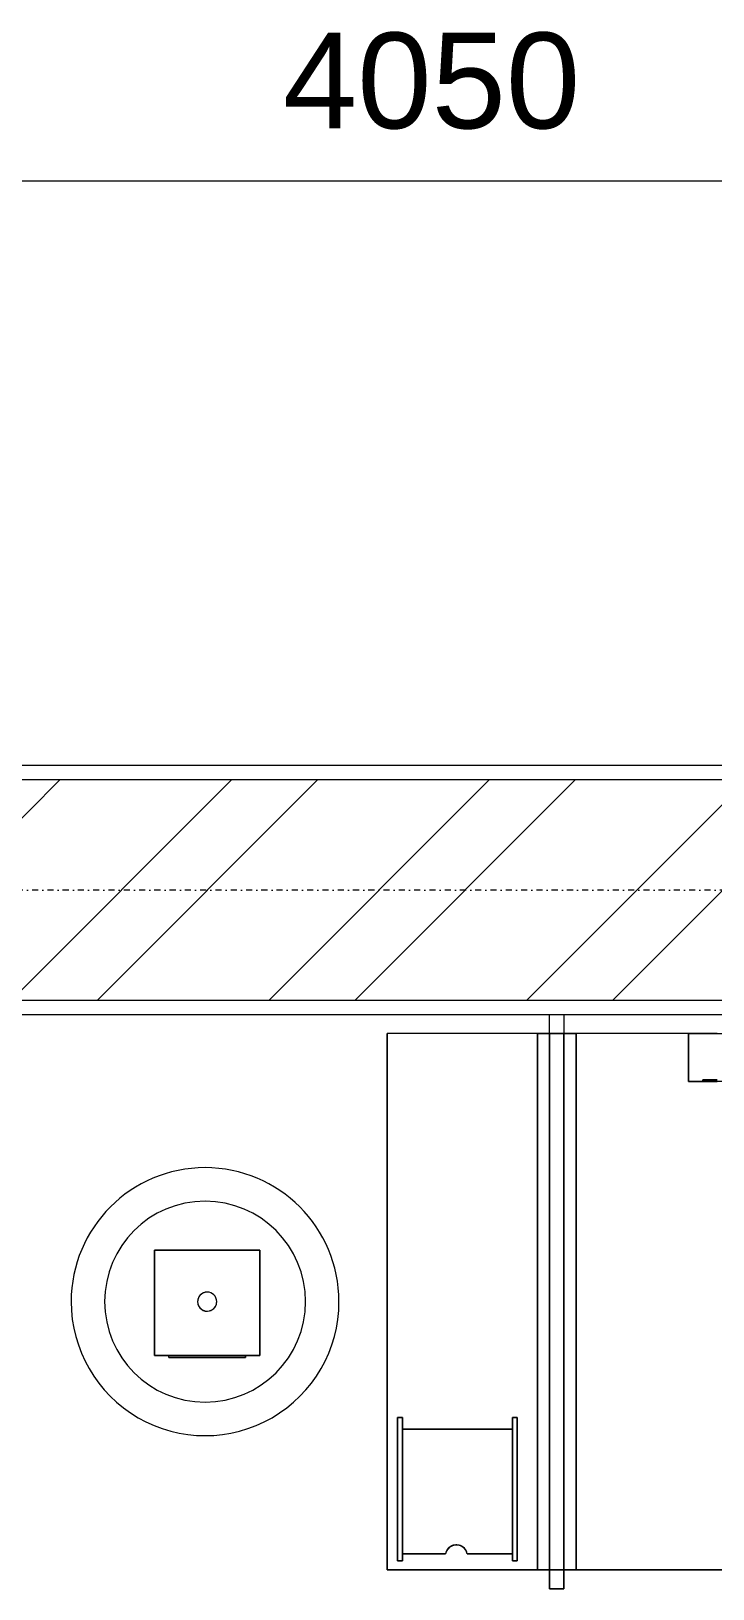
# Model space of a CAD drawing. Header units: millimetres. Extents: x -20313 to 13390, y -15775 to 12805.
# Drawn here: x -10978 to -10265, y 5478 to 7106 of the extents above; entities that cross this region are included whole.
import ezdxf

# ---------------------------------------------------------------- set-up
doc = ezdxf.new("R2010")
doc.units = ezdxf.units.MM
doc.linetypes.add('Dash dot', pattern=[15.875, 6.35, -4.7625, 0, -4.7625])
for name, color, linetype, lineweight in [('A-ANNO-DIMS', 211, 'Continuous', 9), ('A-ANNO-DIMS-100', 211, 'Continuous', 9), ('A-WALL', 113, 'Continuous', 5), ('A-WALL-PATT', 111, 'Continuous', 18), ('I-FURN', 30, 'Continuous', 5), ('I-WALL', 2, 'Continuous', 5), ('S-GRID', 1, 'Continuous', 9)]:
    doc.layers.add(name, color=color, linetype=linetype, lineweight=lineweight)
doc.styles.add('Arial_3', font='arial.ttf', dxfattribs={"height": 100})
doc.dimstyles.new('Arial_1_0', dxfattribs={"dimscale": 304.8, "dimtxt": 102.02594, "dimasz": 0.328084, "dimexe": 0.328084, "dimexo": 0.0625, "dimgap": 0.082021, "dimtad": 1, "dimdec": 0, "dimzin": 0, "dimdsep": 46, "dimtxsty": 'Arial_3', "dimblk1": 'OBLIQUE', "dimblk2": 'OBLIQUE', "dimsah": 1, "dimcen": 0.09, "dimdle": 0.328084, "dimazin": 0, "dimtfac": 1, "dimtdec": 4, "dimtix": 1, "dimtmove": 0, "dimatfit": 3, "dimfxl": 0.492126, "dimfxlon": 1, "dimtvp": 1, "dimtolj": 1, "dimtzin": 0, "dimarcsym": 2})

# ---------------------------------------------------------------- blocks, each defined once
blk = doc.blocks.new('plasma_screen_with_full_home_theatre_system_4277 - plasma_screen_with_full_home_theatre_system_4277-V10-01_First floor')
at = {"layer": 'I-FURN', "color": 10}
for p, q in [((695, 300), (680, 300)), ((680, -300), (680, 300)), ((680, 300), (680, 280)), ((680, 300), (695, 300)), ((695, 300), (695, -300)), ((695, 280), (695, 300)), ((680, 280), (-680, 280)), ((-680, 280), (680, 280)), ((667.3, 280), (-667.2, 280)), ((-667.2, 280), (667.3, 280)), ((680, 280), (667.3, 280)), ((667.3, 280), (680, 280)), ((667.3, 280), (667.3, -280)), ((667.3, -280), (667.3, 280)), ((667.3, 280), (680, 280)), ((680, 280), (667.3, 280)), ((667.3, 280), (667.3, -280)), ((667.3, -280), (667.3, 280)), ((667.3, 280), (680, 280)), ((680, 280), (667.3, 280)), ((695, 280), (680, 280)), ((680, 280), (695, 280)), ((680, 280), (695, 280)), ((695, 280), (680, 280)), ((680, 280), (695, 280)), ((695, 280), (680, 280)), ((695, 280), (680, 280)), ((680, 280), (695, 280)), ((680, 280), (680, -280)), ((680, 280), (695, 280)), ((695, 280), (680, 280)), ((707.8, 280), (695, 280)), ((695, 280), (707.8, 280)), ((695, 280), (707.8, 280)), ((707.8, 280), (695, 280)), ((695, 280), (707.8, 280)), ((707.8, 280), (695, 280)), ((865, 280), (695, 280)), ((695, 280), (865, 280)), ((695, -280), (695, 280)), ((865, 280), (707.8, 280)), ((707.8, 280), (865, 280)), ((707.8, 280), (707.8, -280)), ((707.8, -280), (707.8, 280)), ((707.8, 280), (707.8, -280)), ((707.8, -280), (707.8, 280)), ((865, 280), (865, -280)), ((865, -280), (865, 280)), ((865, 280), (865, -280)), ((865, -280), (865, 280)), ((733.9, 270.8), (728.9, 270.8)), ((728.9, 270.8), (728.9, 121.1)), ((728.9, 121.1), (728.9, 270.8)), ((728.9, 270.8), (733.9, 270.8)), ((733.9, 121.1), (733.9, 270.8)), ((733.9, 270.8), (733.9, 263.3)), ((781.1, 263.3), (733.9, 263.3)), ((733.9, 263.3), (733.9, 133.3)), ((733.9, 133.3), (733.9, 263.3)), ((733.9, 263.3), (781.1, 263.3)), ((781.1, 263.3), (733.9, 263.3)), ((733.9, 263.3), (733.9, 133.3)), ((733.9, 133.3), (733.9, 263.3)), ((733.9, 263.3), (781.1, 263.3)), ((781.1, 263.3), (733.9, 263.3)), ((733.9, 263.3), (733.9, 133.3)), ((733.9, 133.3), (733.9, 263.3)), ((733.9, 263.3), (781.1, 263.3)), ((781.1, 263.3), (733.9, 263.3)), ((733.9, 263.3), (733.9, 133.3)), ((733.9, 133.3), (733.9, 263.3)), ((733.9, 263.3), (781.1, 263.3)), ((781.1, 263.3), (733.9, 263.3)), ((733.9, 263.3), (733.9, 133.3)), ((733.9, 133.3), (733.9, 263.3)), ((733.9, 263.3), (781.1, 263.3)), ((781.1, 263.3), (733.9, 263.3)), ((733.9, 263.3), (733.9, 133.3)), ((733.9, 133.3), (733.9, 263.3)), ((733.9, 263.3), (781.1, 263.3)), ((781.1, 263.3), (733.9, 263.3)), ((733.9, 263.3), (733.9, 133.3)), ((733.9, 133.3), (733.9, 263.3)), ((733.9, 263.3), (781.1, 263.3)), ((781.1, 263.3), (733.9, 263.3)), ((733.9, 263.3), (733.9, 133.3)), ((733.9, 133.3), (733.9, 263.3)), ((733.9, 263.3), (781.1, 263.3)), ((781.1, 263.3), (733.9, 263.3)), ((733.9, 263.3), (733.9, 133.3)), ((733.9, 133.3), (733.9, 263.3)), ((733.9, 263.3), (781.1, 263.3)), ((781.1, 263.3), (733.9, 263.3)), ((733.9, 263.3), (733.9, 133.3)), ((733.9, 133.3), (733.9, 263.3)), ((733.9, 263.3), (781.1, 263.3)), ((781.1, 263.3), (733.9, 263.3)), ((733.9, 263.3), (733.9, 133.3)), ((733.9, 133.3), (733.9, 263.3)), ((733.9, 263.3), (781.1, 263.3)), ((781.1, 263.3), (733.9, 263.3)), ((733.9, 263.3), (733.9, 133.3)), ((733.9, 133.3), (733.9, 263.3)), ((733.9, 263.3), (781.1, 263.3)), ((781.1, 263.3), (733.9, 263.3)), ((733.9, 263.3), (733.9, 133.3)), ((733.9, 133.3), (733.9, 263.3)), ((733.9, 263.3), (781.1, 263.3)), ((781.1, 263.3), (733.9, 263.3)), ((733.9, 263.3), (733.9, 133.3)), ((733.9, 133.3), (733.9, 263.3)), ((733.9, 263.3), (781.1, 263.3)), ((781.1, 263.3), (733.9, 263.3)), ((733.9, 263.3), (733.9, 133.3)), ((733.9, 133.3), (733.9, 263.3)), ((733.9, 263.3), (781.1, 263.3)), ((781.1, 263.3), (733.9, 263.3)), ((733.9, 263.3), (733.9, 133.3)), ((733.9, 133.3), (733.9, 263.3)), ((733.9, 263.3), (781.1, 263.3)), ((733.9, 263.3), (733.9, 133.3)), ((848.9, 263.3), (803.9, 263.3)), ((803.9, 263.3), (848.9, 263.3)), ((848.9, 263.3), (803.9, 263.3)), ((803.9, 263.3), (848.9, 263.3)), ((848.9, 263.3), (803.9, 263.3)), ((803.9, 263.3), (848.9, 263.3)), ((848.9, 263.3), (803.9, 263.3)), ((803.9, 263.3), (848.9, 263.3)), ((848.9, 263.3), (803.9, 263.3)), ((803.9, 263.3), (848.9, 263.3)), ((848.9, 263.3), (803.9, 263.3)), ((803.9, 263.3), (848.9, 263.3)), ((848.9, 263.3), (803.9, 263.3)), ((803.9, 263.3), (848.9, 263.3)), ((848.9, 263.3), (803.9, 263.3)), ((803.9, 263.3), (848.9, 263.3)), ((848.9, 263.3), (803.9, 263.3)), ((803.9, 263.3), (848.9, 263.3)), ((848.9, 263.3), (803.9, 263.3)), ((803.9, 263.3), (848.9, 263.3)), ((848.9, 263.3), (803.9, 263.3)), ((803.9, 263.3), (848.9, 263.3)), ((848.9, 263.3), (803.9, 263.3)), ((803.9, 263.3), (848.9, 263.3)), ((848.9, 263.3), (803.9, 263.3)), ((803.9, 263.3), (848.9, 263.3)), ((848.9, 263.3), (803.9, 263.3)), ((803.9, 263.3), (848.9, 263.3)), ((848.9, 263.3), (803.9, 263.3)), ((803.9, 263.3), (848.9, 263.3)), ((848.9, 263.3), (803.9, 263.3)), ((803.9, 263.3), (848.9, 263.3)), ((853.9, 270.8), (848.9, 270.8)), ((848.9, 270.8), (848.9, 121.1)), ((848.9, 263.3), (848.9, 270.8)), ((848.9, 270.8), (853.9, 270.8)), ((848.9, 133.3), (848.9, 263.3)), ((848.9, 263.3), (848.9, 133.3)), ((848.9, 133.3), (848.9, 263.3)), ((848.9, 263.3), (848.9, 133.3)), ((848.9, 133.3), (848.9, 263.3)), ((848.9, 263.3), (848.9, 133.3)), ((848.9, 133.3), (848.9, 263.3)), ((848.9, 263.3), (848.9, 133.3)), ((848.9, 133.3), (848.9, 263.3)), ((848.9, 263.3), (848.9, 133.3)), ((848.9, 133.3), (848.9, 263.3)), ((848.9, 263.3), (848.9, 133.3)), ((848.9, 133.3), (848.9, 263.3)), ((848.9, 263.3), (848.9, 133.3)), ((848.9, 133.3), (848.9, 263.3)), ((848.9, 263.3), (848.9, 133.3)), ((848.9, 133.3), (848.9, 263.3)), ((848.9, 263.3), (848.9, 133.3)), ((848.9, 133.3), (848.9, 263.3)), ((848.9, 263.3), (848.9, 133.3)), ((848.9, 133.3), (848.9, 263.3)), ((848.9, 263.3), (848.9, 133.3)), ((848.9, 133.3), (848.9, 263.3)), ((848.9, 263.3), (848.9, 133.3)), ((848.9, 133.3), (848.9, 263.3)), ((848.9, 263.3), (848.9, 133.3)), ((848.9, 133.3), (848.9, 263.3)), ((848.9, 263.3), (848.9, 133.3)), ((848.9, 133.3), (848.9, 263.3)), ((848.9, 263.3), (848.9, 133.3)), ((848.9, 133.3), (848.9, 263.3)), ((848.9, 263.3), (848.9, 133.3)), ((848.9, 133.3), (848.9, 263.3)), ((853.9, 121.1), (853.9, 270.8)), ((853.9, 270.8), (853.9, 121.1)), ((733.9, 133.3), (848.9, 133.3)), ((848.9, 133.3), (733.9, 133.3)), ((733.9, 133.3), (848.9, 133.3)), ((848.9, 133.3), (733.9, 133.3)), ((733.9, 133.3), (848.9, 133.3)), ((848.9, 133.3), (733.9, 133.3)), ((733.9, 133.3), (848.9, 133.3)), ((848.9, 133.3), (733.9, 133.3)), ((733.9, 133.3), (848.9, 133.3)), ((848.9, 133.3), (733.9, 133.3)), ((733.9, 133.3), (848.9, 133.3)), ((848.9, 133.3), (733.9, 133.3)), ((733.9, 133.3), (848.9, 133.3)), ((848.9, 133.3), (733.9, 133.3)), ((733.9, 133.3), (848.9, 133.3)), ((848.9, 133.3), (733.9, 133.3)), ((733.9, 133.3), (848.9, 133.3)), ((848.9, 133.3), (733.9, 133.3)), ((733.9, 133.3), (848.9, 133.3)), ((848.9, 133.3), (733.9, 133.3)), ((733.9, 133.3), (848.9, 133.3)), ((848.9, 133.3), (733.9, 133.3)), ((733.9, 133.3), (848.9, 133.3)), ((848.9, 133.3), (733.9, 133.3)), ((733.9, 133.3), (848.9, 133.3)), ((848.9, 133.3), (733.9, 133.3)), ((733.9, 133.3), (848.9, 133.3)), ((848.9, 133.3), (733.9, 133.3)), ((733.9, 133.3), (848.9, 133.3)), ((848.9, 133.3), (733.9, 133.3)), ((733.9, 133.3), (848.9, 133.3)), ((848.9, 133.3), (733.9, 133.3)), ((733.9, 133.3), (733.9, 121.1)), ((848.9, 121.1), (848.9, 133.3)), ((728.9, 121.1), (733.9, 121.1)), ((733.9, 121.1), (728.9, 121.1)), ((848.9, 121.1), (853.9, 121.1)), ((853.9, 121.1), (848.9, 121.1)), ((1108, 56.1), (998, 56.1)), ((998, 56.1), (998, -53.9)), ((998, -53.9), (998, 56.1)), ((998, 56.1), (1012.9, 56.1)), ((1012.9, 58.2), (1093, 58.2)), ((1093, 58.2), (1012.9, 58.2)), ((1012.9, 56.1), (1012.9, 58.2)), ((1012.9, 58.2), (1012.9, 56.1)), ((1012.9, 56.1), (1093, 56.1)), ((1093, 56.1), (1012.9, 56.1)), ((1012.9, 56.1), (1093, 56.1)), ((1093, 58.2), (1093, 56.1)), ((1093, 58.2), (1093, 56.1)), ((1093, 56.1), (1108, 56.1)), ((1108, -53.9), (1108, 56.1)), ((1108, 56.1), (1108, -53.9)), ((998, -53.9), (1108, -53.9)), ((1108, -53.9), (998, -53.9)), ((-550, -230), (550, -230)), ((535, -230), (520, -230)), ((520, -230), (535, -230)), ((535, -230), (520, -230)), ((520, -231.8), (535, -231.8)), ((535, -231.8), (520, -231.8)), ((550, -230), (535, -230)), ((535, -231.8), (535, -230)), ((535, -230), (535, -231.8)), ((550, -280), (550, -230)), ((550, -230), (550, -280)), ((550, -280), (-550, -280)), ((520, -280), (550, -280)), ((520, -280), (550, -280)), ((520, -280), (550, -280)), ((520, -280), (550, -280)), ((520, -280), (550, -280)), ((550, -280), (667.3, -280)), ((550, -280), (667.3, -280)), ((550, -280), (680, -280)), ((550, -280), (680, -280)), ((667.3, -280), (680, -280)), ((667.3, -280), (680, -280)), ((680, -280), (667.3, -280)), ((680, -280), (667.3, -280)), ((680, -280), (667.3, -280)), ((680, -280), (667.3, -280)), ((680, -280), (695, -280)), ((680, -280), (695, -280)), ((695, -280), (680, -280)), ((695, -280), (680, -280)), ((695, -280), (680, -280)), ((695, -280), (680, -280)), ((680, -280), (695, -280)), ((680, -280), (695, -280)), ((680, -280), (695, -280)), ((680, -300), (680, -280)), ((680, -280), (695, -280)), ((695, -280), (707.8, -280)), ((695, -280), (707.8, -280)), ((707.8, -280), (695, -280)), ((707.8, -280), (695, -280)), ((707.8, -280), (695, -280)), ((707.8, -280), (695, -280)), ((695, -280), (865, -280)), ((695, -280), (865, -280)), ((695, -280), (695, -300)), ((707.8, -280), (865, -280)), ((707.8, -280), (865, -280))]:
    blk.add_line(p, q, dxfattribs=at)
for centre, radius, start, end in [((792.5, 265.9), 11.7, 192.8748, 347.1252), ((792.5, 265.9), 11.7, 192.8748, 347.1252), ((792.5, 265.9), 11.7, 192.8748, 347.1252), ((792.5, 265.9), 11.7, 192.8748, 319.0797), ((792.5, 265.9), 11.7, 192.8748, 206.8976), ((792.5, 265.9), 11.7, 192.8748, 220.9203), ((792.5, 265.9), 11.7, 192.8748, 234.9431), ((792.5, 265.9), 11.7, 192.8748, 305.0569), ((792.5, 265.9), 11.7, 192.8748, 248.9659), ((792.5, 265.9), 11.7, 192.8748, 347.1252), ((792.5, 265.9), 11.7, 192.8748, 248.9659), ((792.5, 265.9), 11.7, 192.8748, 206.8976), ((792.5, 265.9), 11.7, 192.8748, 220.9203), ((792.5, 265.9), 11.7, 192.8748, 206.8976), ((792.5, 265.9), 11.7, 192.8748, 206.8976), ((792.5, 265.9), 11.7, 192.8748, 347.1252), ((792.5, 265.9), 11.7, 192.8748, 347.1252), ((792.5, 265.9), 11.7, 192.8748, 248.9659), ((792.5, 265.9), 11.7, 192.8748, 262.9886), ((792.5, 265.9), 11.7, 192.8748, 248.9659), ((792.5, 265.9), 11.7, 192.8748, 347.1252), ((792.5, 265.9), 11.7, 192.8748, 262.9886), ((792.5, 265.9), 11.7, 192.8748, 347.1252), ((792.5, 265.9), 11.7, 192.8748, 206.8976), ((792.5, 265.9), 11.7, 192.8748, 206.8976), ((792.5, 265.9), 11.7, 192.8748, 206.8976), ((792.5, 265.9), 11.7, 192.8748, 220.9203), ((792.5, 265.9), 11.7, 192.8748, 262.9886), ((792.5, 265.9), 11.7, 192.8748, 220.9203), ((792.5, 265.9), 11.7, 192.8748, 319.0797), ((792.5, 265.9), 11.7, 192.8748, 305.0569), ((792.5, 265.9), 11.7, 192.8748, 206.8976), ((792.5, 265.9), 11.7, 206.8976, 347.1252), ((792.5, 265.9), 11.7, 206.8976, 262.9886), ((792.5, 265.9), 11.7, 206.8976, 220.9203), ((792.5, 265.9), 11.7, 206.8976, 220.9203), ((792.5, 265.9), 11.7, 206.8976, 234.9431), ((792.5, 265.9), 11.7, 206.8976, 305.0569), ((792.5, 265.9), 11.7, 206.8976, 220.9203), ((792.5, 265.9), 11.7, 206.8976, 220.9203), ((792.5, 265.9), 11.7, 220.9203, 347.1252), ((792.5, 265.9), 11.7, 234.9431, 347.1252), ((792.5, 265.9), 11.7, 248.9659, 347.1252), ((792.5, 265.9), 11.7, 248.9659, 347.1252), ((792.5, 265.9), 11.7, 262.9886, 333.1024), ((792.5, 265.9), 11.7, 291.0341, 347.1252), ((792.5, 265.9), 11.7, 291.0341, 347.1252), ((792.5, 265.9), 11.7, 305.0569, 347.1252), ((792.5, 265.9), 11.7, 305.0569, 347.1252), ((792.5, 265.9), 11.7, 305.0569, 347.1252), ((792.5, 265.9), 11.7, 305.0569, 347.1252), ((792.5, 265.9), 11.7, 305.0569, 347.1252), ((792.5, 265.9), 11.7, 305.0569, 333.1024), ((792.5, 265.9), 11.7, 305.0569, 333.1024), ((792.5, 265.9), 11.7, 319.0797, 347.1252), ((792.5, 265.9), 11.7, 319.0797, 347.1252), ((792.5, 265.9), 11.7, 319.0797, 333.1024), ((792.5, 265.9), 11.7, 319.0797, 333.1024), ((792.5, 265.9), 11.7, 319.0797, 333.1024), ((792.5, 265.9), 11.7, 319.0797, 333.1024), ((792.5, 265.9), 11.7, 319.0797, 333.1024), ((792.5, 265.9), 11.7, 319.0797, 333.1024), ((792.5, 265.9), 11.7, 319.0797, 333.1024), ((792.5, 265.9), 11.7, 333.1024, 347.1252), ((792.5, 265.9), 11.7, 333.1024, 347.1252), ((792.5, 265.9), 11.7, 333.1024, 347.1252), ((792.5, 265.9), 11.7, 333.1024, 347.1252), ((792.5, 265.9), 11.7, 333.1024, 347.1252), ((792.5, 265.9), 11.7, 333.1024, 347.1252), ((792.5, 265.9), 11.7, 333.1024, 347.1252), ((792.5, 265.9), 11.7, 333.1024, 347.1252), ((792.5, 265.9), 11.7, 333.1024, 347.1252), ((792.5, 265.9), 11.7, 333.1024, 347.1252), ((792.5, 265.9), 11.7, 220.9203, 234.9431), ((792.5, 265.9), 11.7, 220.9203, 234.9431), ((792.5, 265.9), 11.7, 220.9203, 248.9659), ((792.5, 265.9), 11.7, 220.9203, 234.9431), ((792.5, 265.9), 11.7, 220.9203, 234.9431), ((792.5, 265.9), 11.7, 220.9203, 248.9659), ((792.5, 265.9), 11.7, 220.9203, 234.9431), ((792.5, 265.9), 11.7, 234.9431, 248.9659), ((792.5, 265.9), 11.7, 234.9431, 262.9886), ((792.5, 265.9), 11.7, 234.9431, 248.9659), ((792.5, 265.9), 11.7, 234.9431, 248.9659), ((792.5, 265.9), 11.7, 234.9431, 248.9659), ((792.5, 265.9), 11.7, 234.9431, 248.9659), ((792.5, 265.9), 11.7, 248.9659, 277.0114), ((792.5, 265.9), 11.7, 248.9659, 277.0114), ((792.5, 265.9), 11.7, 248.9659, 291.0341), ((792.5, 265.9), 11.7, 248.9659, 277.0114), ((792.5, 265.9), 11.7, 248.9659, 262.9886), ((792.5, 265.9), 11.7, 248.9659, 262.9886), ((792.5, 265.9), 11.7, 248.9659, 277.0114), ((792.5, 265.9), 11.7, 248.9659, 262.9886), ((792.5, 265.9), 11.7, 248.9659, 262.9886), ((792.5, 265.9), 11.7, 262.9886, 291.0341), ((792.5, 265.9), 11.7, 262.9886, 277.0114), ((792.5, 265.9), 11.7, 262.9886, 277.0114), ((792.5, 265.9), 11.7, 262.9886, 277.0114), ((792.5, 265.9), 11.7, 262.9886, 277.0114), ((792.5, 265.9), 11.7, 262.9886, 277.0114), ((792.5, 265.9), 11.7, 262.9886, 277.0114), ((792.5, 265.9), 11.7, 262.9886, 277.0114), ((792.5, 265.9), 11.7, 277.0114, 319.0797), ((792.5, 265.9), 11.7, 277.0114, 305.0569), ((792.5, 265.9), 11.7, 277.0114, 305.0569), ((792.5, 265.9), 11.7, 277.0114, 291.0341), ((792.5, 265.9), 11.7, 277.0114, 291.0341), ((792.5, 265.9), 11.7, 277.0114, 291.0341), ((792.5, 265.9), 11.7, 277.0114, 291.0341), ((792.5, 265.9), 11.7, 277.0114, 291.0341), ((792.5, 265.9), 11.7, 277.0114, 291.0341), ((792.5, 265.9), 11.7, 277.0114, 291.0341), ((792.5, 265.9), 11.7, 277.0114, 291.0341), ((792.5, 265.9), 11.7, 291.0341, 305.0569), ((792.5, 265.9), 11.7, 291.0341, 305.0569), ((792.5, 265.9), 11.7, 291.0341, 305.0569), ((792.5, 265.9), 11.7, 291.0341, 305.0569), ((792.5, 265.9), 11.7, 291.0341, 305.0569), ((792.5, 265.9), 11.7, 291.0341, 305.0569), ((792.5, 265.9), 11.7, 291.0341, 305.0569), ((792.5, 265.9), 11.7, 291.0341, 305.0569), ((792.5, 265.9), 11.7, 305.0569, 319.0797), ((792.5, 265.9), 11.7, 305.0569, 319.0797), ((792.5, 265.9), 11.7, 305.0569, 319.0797), ((792.5, 265.9), 11.7, 305.0569, 319.0797), ((792.5, 265.9), 11.7, 305.0569, 319.0797), ((792.5, 265.9), 11.7, 305.0569, 319.0797), ((1055.2, 0), 140, 360, 180), ((1055.2, 0), 105, 0, 180), ((1055.2, 0), 140, 180, 0), ((1055.2, 0), 105, 180, 0), ((1053, 0), 10, 360, 180), ((1053, 0), 10, 150, 180), ((1053, 0), 10, 180, 270), ((1053, 0), 10, 180, 360), ((1053, 0), 10, 120, 150), ((1053, 0), 10, 105, 120), ((1053, 0), 10, 0, 105), ((1053, 0), 10, 345, 0), ((1053, 0), 10, 270, 285), ((1053, 0), 10, 285, 330), ((1053, 0), 10, 330, 345)]:
    blk.add_arc(centre, radius, start, end, dxfattribs=at)
blk = doc.blocks.new('DIMBLOCK31-01_First floor')
at = {"layer": 'A-ANNO-DIMS-100', "transparency": 16777216}
for p, q in [((-12586, 6949.5), (-12586, 7049.5)), ((-8536, 6949.5), (-8536, 7049.5)), ((-12586, 6949.5), (-12536, 6999.5)), ((-8536, 6949.5), (-8486, 6999.5)), ((-12586, 6949.5), (-12636, 6899.5)), ((-12586, 6949.5), (-8536, 6949.5)), ((-12586, 6949.5), (-12586, 6799.5)), ((-8536, 6949.5), (-8586, 6899.5)), ((-8536, 6949.5), (-8536, 6799.5))]:
    blk.add_line(p, q, dxfattribs=at)
at = {"layer": 'A-ANNO-DIMS-100', "color": 0, "transparency": 16777216, "insert": (-10714.8, 7104.3), "char_height": 100, "width": 369.177, "attachment_point": 1, "line_spacing_factor": 0.941778, "style": 'Arial_3'}
blk.add_mtext('4050', dxfattribs=at)
blk = doc.blocks.new('_Oblique')
at = {"color": 0, "linetype": 'ByBlock', "lineweight": -2}
blk.add_line((-0.5, -0.5), (0.5, 0.5), dxfattribs=at)

msp = doc.modelspace()

# ---------------------------------------------------------------- hatches: boundary and pattern name
at = {"layer": 'A-WALL-PATT', "lineweight": 5}
h = msp.add_hatch(dxfattribs=at)
h.set_pattern_fill('FP_1', color=256, style=0, pattern_type=2)
h.set_pattern_definition([(45, (-8404.18, -5860.1), (-134.7038, 134.7038), []), (45, (-8314.37, -5860.1), (-134.7038, 134.7038), [])])
h.paths.add_polyline_path([(-6356, 6093.5), (-6356, 6323.5), (-7021, 6323.5), (-7021, 6093.5), (-6563.5, 6093.5)])
h.paths.add_polyline_path([(-8684.7, 6093.5), (-8551, 6093.5), (-8551, 6323.5), (-12586, 6323.5), (-12586, 6093.5), (-8896.8, 6093.5)])

# ---------------------------------------------------------------- linework, layer by layer
at = {"layer": 'A-WALL', "lineweight": 18}
for p, q in [((-8551, 6323.5), (-12586, 6323.5)), ((-12356, 6093.5), (-8551, 6093.5))]:
    msp.add_line(p, q, dxfattribs=at)
at = {"layer": 'I-WALL', "lineweight": 18}
for p, q in [((-8536, 6338.5), (-12601, 6338.5)), ((-12341, 6078.5), (-8536, 6078.5))]:
    msp.add_line(p, q, dxfattribs=at)
at = {"layer": 'S-GRID', "linetype": 'Dash dot', "lineweight": 18}
msp.add_line((8007.6, 6208.5), (-15858.2, 6208.5), dxfattribs=at)

# ---------------------------------------------------------------- block references
at = {"layer": 'I-FURN', "color": 10, "rotation": 180}
msp.add_blockref('plasma_screen_with_full_home_theatre_system_4277 - plasma_screen_with_full_home_theatre_system_4277-V10-01_First floor', (-9741, 5778.5), dxfattribs=at)

# ---------------------------------------------------------------- dimensions: what is measured, and where the dimension line sits
at = {"layer": 'A-ANNO-DIMS'}
dim = msp.add_linear_dim(base=(-8536, 6949.5), p1=(-12586, 6799.5), p2=(-8536, 6799.5), dimstyle='Arial_1_0', override={"dimpost": '<>', "dimfxl": 4050}, dxfattribs=at)
dim.commit()
dim.dimension.update_dxf_attribs({"geometry": 'DIMBLOCK31-01_First floor', "text_midpoint": (-10561, 7025.6)})

doc.saveas('drawing.dxf')
